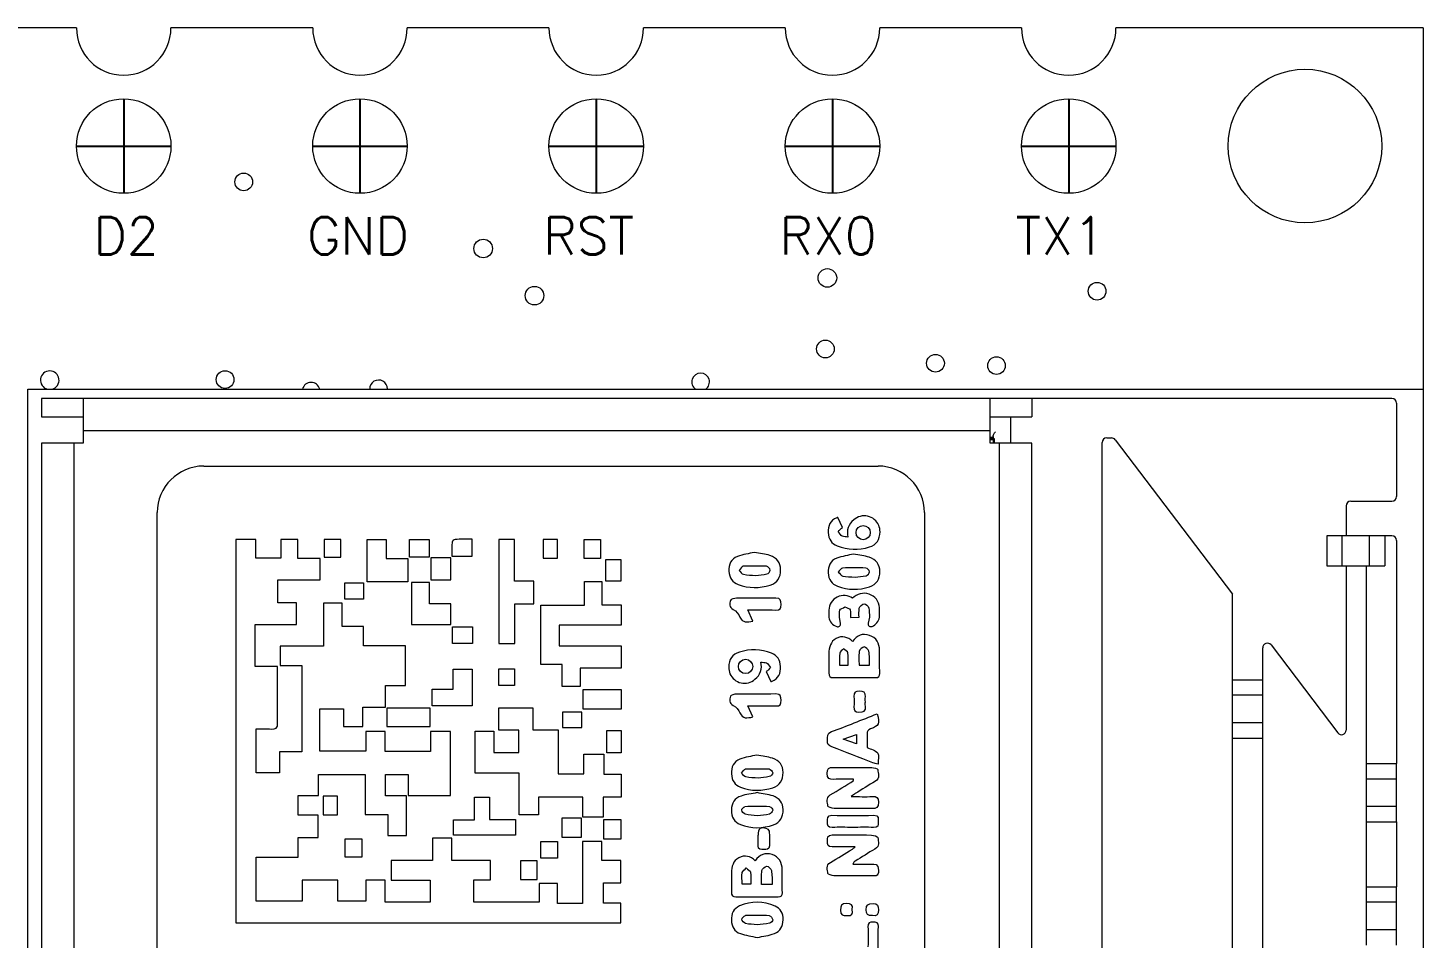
# Model space of a CAD drawing. Extents: x -2 to 108, y 0 to 44.
# Drawn here: x 70.45 to 107.95, y 19.99 to 44.45 of the extents above; entities that cross this region are included whole.
import ezdxf

# ---------------------------------------------------------------- set-up
doc = ezdxf.new("R2010")
doc.units = 0
doc.header["$LTSCALE"] = 5
doc.header["$MEASUREMENT"] = 0
doc.linetypes.add('CONTINU', pattern=[0])
for name, color, linetype in [('1', 1, 'CONTINUOUS'), ('2', 2, 'CONTINU'), ('3', 3, 'CONTINU')]:
    doc.layers.add(name, color=color, linetype=linetype)
doc.styles.add('ROMANS', font='romans')

msp = doc.modelspace()

# ---------------------------------------------------------------- linework, layer by layer
at = {"layer": '1', "linetype": 'CONTINUOUS', "lineweight": 15}
for p, q in [((70.45, 9.743), (70.45, 34.743)), ((70.45, 34.743), (107.95, 34.743)), ((80.113, 34.75), (80.112, 34.743)), ((97.436, 34.495), (70.811, 34.495)), ((70.811, 34.495), (70.811, 33.995)), ((71.936, 34.495), (71.936, 33.295)), ((96.311, 33.295), (96.311, 34.495)), ((97.436, 34.495), (97.436, 33.995)), ((107.111, 34.493), (97.436, 34.493)), ((107.236, 34.368), (107.236, 31.855)), ((70.811, 33.995), (71.936, 33.995)), ((96.311, 33.995), (97.436, 33.995)), ((96.858, 33.995), (96.858, 33.295)), ((96.311, 33.62), (71.936, 33.62)), ((96.391, 33.44), (96.311, 33.44)), ((96.391, 33.415), (96.311, 33.415)), ((96.391, 33.378), (96.311, 33.378)), ((96.391, 33.473), (96.391, 33.295)), ((96.43, 33.409), (96.391, 33.409)), ((96.43, 33.295), (96.43, 33.409)), ((99.448, 33.433), (99.576, 33.433)), ((99.676, 33.384), (102.825, 29.235)), ((71.936, 33.295), (70.811, 33.295)), ((70.811, 33.295), (70.811, 11.195)), ((71.686, 33.295), (71.686, 11.195)), ((97.436, 33.295), (96.311, 33.295)), ((96.561, 11.195), (96.561, 33.295)), ((97.436, 11.195), (97.436, 33.295)), ((99.323, 11.177), (99.323, 33.308)), ((75.175, 32.676), (93.3, 32.676)), ((105.879, 31.605), (105.879, 30.805)), ((106.004, 31.73), (107.111, 31.73)), ((73.925, 13.301), (73.925, 31.426)), ((92.343, 31.021), (92.219, 31.295)), ((94.55, 31.426), (94.55, 13.301)), ((107.111, 30.805), (105.363, 30.805)), ((105.363, 30.805), (105.363, 29.993)), ((105.775, 29.993), (105.775, 30.805)), ((106.513, 29.993), (106.513, 30.805)), ((106.925, 30.805), (106.925, 29.993)), ((76.575, 30.701), (76.038, 30.701)), ((76.038, 30.701), (76.038, 20.406)), ((76.575, 30.2), (76.575, 30.701)), ((77.245, 30.704), (77.245, 30.2)), ((77.706, 30.704), (77.245, 30.704)), ((77.706, 30.194), (77.706, 30.704)), ((78.861, 30.702), (78.413, 30.702)), ((78.413, 30.702), (78.413, 30.225)), ((78.861, 30.225), (78.861, 30.702)), ((79.573, 30.704), (80.081, 30.704)), ((79.573, 29.563), (79.573, 30.704)), ((80.081, 30.704), (80.081, 30.191)), ((80.709, 30.7), (81.235, 30.7)), ((80.709, 30.227), (80.709, 30.7)), ((81.235, 30.7), (81.235, 30.227)), ((82.395, 30.256), (82.395, 30.708)), ((83.53, 30.701), (83.111, 30.701)), ((83.111, 30.701), (83.111, 27.905)), ((83.53, 29.587), (83.53, 30.701)), ((84.683, 30.703), (84.295, 30.703)), ((84.295, 30.703), (84.295, 30.2)), ((84.683, 30.2), (84.683, 30.703)), ((85.399, 30.7), (85.842, 30.7)), ((85.399, 30.193), (85.399, 30.7)), ((85.842, 30.7), (85.842, 30.193)), ((107.236, 30.68), (107.236, 24.68)), ((77.245, 30.2), (76.575, 30.2)), ((78.306, 30.194), (77.706, 30.194)), ((78.306, 29.616), (78.306, 30.194)), ((78.413, 30.225), (78.861, 30.225)), ((80.081, 30.191), (80.658, 30.191)), ((80.658, 30.191), (80.658, 29.563)), ((81.235, 30.227), (80.709, 30.227)), ((81.816, 30.211), (81.284, 30.211)), ((81.284, 30.211), (81.284, 29.623)), ((81.816, 29.623), (81.816, 30.211)), ((81.845, 30.256), (82.395, 30.256)), ((84.295, 30.2), (84.683, 30.2)), ((85.842, 30.193), (85.399, 30.193)), ((86.393, 30.154), (85.979, 30.154)), ((85.979, 30.154), (85.979, 29.589)), ((86.393, 29.589), (86.393, 30.154)), ((105.363, 29.993), (106.925, 29.993)), ((105.879, 29.993), (105.879, 25.583)), ((106.425, 19.805), (106.425, 29.993)), ((77.17, 29.616), (78.306, 29.616)), ((77.17, 29.004), (77.17, 29.616)), ((78.964, 29.54), (79.466, 29.54)), ((78.964, 29.096), (78.964, 29.54)), ((79.466, 29.54), (79.466, 29.096)), ((80.658, 29.563), (79.573, 29.563)), ((80.763, 29.551), (80.763, 28.423)), ((81.241, 28.977), (81.241, 29.543)), ((81.284, 29.623), (81.816, 29.623)), ((84.045, 29.587), (83.53, 29.587)), ((84.045, 28.977), (84.045, 29.587)), ((85.414, 28.941), (85.414, 29.57)), ((85.414, 29.57), (85.875, 29.57)), ((85.875, 29.57), (85.875, 28.95)), ((85.979, 29.589), (86.393, 29.589)), ((77.672, 29.004), (77.17, 29.004)), ((77.672, 28.423), (77.672, 29.004)), ((78.399, 28.989), (78.399, 27.836)), ((78.894, 28.989), (78.399, 28.989)), ((78.894, 28.368), (78.894, 28.989)), ((79.466, 29.096), (78.964, 29.096)), ((81.814, 28.977), (81.241, 28.977)), ((81.814, 28.423), (81.814, 28.977)), ((83.538, 27.905), (83.538, 28.977)), ((83.538, 28.977), (84.045, 28.977)), ((84.241, 28.941), (85.414, 28.941)), ((84.241, 27.346), (84.241, 28.941)), ((85.875, 28.95), (86.392, 28.95)), ((86.392, 28.95), (86.392, 28.398)), ((102.825, 15.285), (102.825, 29.235)), ((89.937, 28.51), (89.803, 28.809)), ((92.292, 28.447), (92.261, 28.613)), ((92.556, 28.61), (92.789, 28.613)), ((93.07, 28.613), (93.035, 28.452)), ((93.34, 28.612), (93.34, 28.873)), ((76.56, 28.423), (77.672, 28.423)), ((76.56, 27.293), (76.56, 28.423)), ((79.471, 28.368), (78.894, 28.368)), ((79.471, 27.844), (79.471, 28.368)), ((80.763, 28.423), (81.814, 28.423)), ((81.863, 28.356), (82.396, 28.356)), ((81.863, 27.911), (81.863, 28.356)), ((82.396, 28.356), (82.396, 27.911)), ((86.392, 28.398), (84.732, 28.398)), ((84.732, 28.398), (84.732, 27.846)), ((77.226, 27.836), (77.226, 27.317)), ((78.399, 27.836), (77.226, 27.836)), ((80.6, 27.844), (79.471, 27.844)), ((80.6, 26.775), (80.6, 27.844)), ((82.396, 27.911), (81.863, 27.911)), ((83.111, 27.905), (83.538, 27.905)), ((84.732, 27.846), (86.394, 27.846)), ((86.394, 27.846), (86.394, 27.241)), ((103.638, 16.682), (103.638, 27.793)), ((103.862, 27.869), (105.655, 25.507)), ((77.158, 27.293), (76.56, 27.293)), ((77.226, 27.317), (77.814, 27.317)), ((77.814, 27.317), (77.814, 24.994)), ((81.882, 26.679), (81.882, 27.221)), ((81.882, 27.221), (82.393, 27.221)), ((82.393, 27.221), (82.393, 26.229)), ((83.105, 27.224), (83.525, 27.224)), ((83.105, 26.778), (83.105, 27.224)), ((83.525, 27.224), (83.525, 26.778)), ((84.813, 27.346), (84.241, 27.346)), ((84.813, 26.749), (84.813, 27.346)), ((86.394, 27.241), (85.298, 27.241)), ((85.298, 27.241), (85.298, 26.749)), ((90.296, 27.158), (90.421, 26.884)), ((92.264, 27.329), (92.497, 27.329)), ((92.789, 27.328), (93.073, 27.328)), ((80.061, 26.775), (80.6, 26.775)), ((80.061, 26.198), (80.061, 26.775)), ((81.315, 26.679), (81.882, 26.679)), ((81.315, 26.229), (81.315, 26.679)), ((83.525, 26.778), (83.105, 26.778)), ((85.298, 26.749), (84.813, 26.749)), ((85.371, 26.673), (86.395, 26.673)), ((85.371, 26.141), (85.371, 26.673)), ((86.395, 26.673), (86.395, 26.141)), ((102.825, 26.93), (103.638, 26.93)), ((103.638, 26.518), (102.825, 26.518)), ((78.3, 26.155), (78.931, 26.155)), ((78.3, 25.012), (78.3, 26.155)), ((78.931, 26.155), (78.931, 25.677)), ((79.45, 26.198), (80.061, 26.198)), ((79.45, 25.677), (79.45, 26.198)), ((81.265, 26.166), (80.096, 26.166)), ((80.096, 26.166), (80.096, 25.681)), ((81.265, 25.681), (81.265, 26.166)), ((82.393, 26.229), (81.315, 26.229)), ((83.11, 25.575), (83.11, 26.182)), ((83.11, 26.182), (84.021, 26.182)), ((84.021, 26.182), (84.021, 25.587)), ((84.816, 26.064), (84.816, 25.648)), ((85.337, 26.064), (84.816, 26.064)), ((85.337, 25.648), (85.337, 26.064)), ((86.395, 26.141), (85.371, 26.141)), ((89.937, 25.934), (89.803, 26.232)), ((76.589, 24.432), (76.589, 25.612)), ((78.931, 25.677), (79.45, 25.677)), ((79.53, 25.541), (79.53, 25.012)), ((80.053, 25.541), (79.53, 25.541)), ((80.053, 25.01), (80.053, 25.541)), ((80.096, 25.681), (81.265, 25.681)), ((81.268, 25.544), (81.268, 25.01)), ((81.812, 25.544), (81.268, 25.544)), ((81.812, 23.823), (81.812, 25.544)), ((82.473, 25.549), (82.976, 25.549)), ((82.473, 24.42), (82.473, 25.549)), ((82.976, 25.549), (82.976, 24.983)), ((83.642, 25.575), (83.11, 25.575)), ((83.642, 24.983), (83.642, 25.575)), ((84.021, 25.587), (84.701, 25.587)), ((84.701, 25.587), (84.701, 24.407)), ((84.816, 25.648), (85.337, 25.648)), ((86.006, 24.971), (86.006, 25.573)), ((86.006, 25.573), (86.392, 25.573)), ((86.392, 25.573), (86.392, 24.971)), ((103.638, 25.78), (102.825, 25.78)), ((92.365, 25.333), (92.72, 25.465)), ((92.72, 25.208), (92.365, 25.333)), ((92.72, 25.465), (92.72, 25.208)), ((102.825, 25.368), (103.638, 25.368)), ((77.216, 24.994), (77.216, 24.432)), ((77.814, 24.994), (77.216, 24.994)), ((79.53, 25.012), (78.3, 25.012)), ((81.268, 25.01), (80.053, 25.01)), ((82.976, 24.983), (83.642, 24.983)), ((85.394, 24.407), (85.394, 24.934)), ((85.394, 24.934), (85.933, 24.934)), ((85.933, 24.934), (85.933, 24.399)), ((86.392, 24.971), (86.006, 24.971)), ((77.216, 24.432), (76.589, 24.432)), ((78.264, 24.386), (79.514, 24.386)), ((78.264, 23.821), (78.264, 24.386)), ((79.514, 24.386), (79.514, 23.317)), ((80.065, 24.385), (80.669, 24.385)), ((80.065, 23.818), (80.065, 24.385)), ((80.669, 24.385), (80.669, 23.823)), ((83.653, 24.42), (82.473, 24.42)), ((83.653, 23.306), (83.653, 24.42)), ((84.701, 24.407), (85.394, 24.407)), ((85.933, 24.399), (86.392, 24.399)), ((86.392, 24.399), (86.392, 23.777)), ((106.425, 24.68), (107.238, 24.68)), ((107.238, 23.118), (107.238, 24.68)), ((92.644, 24.223), (92.638, 24.258)), ((106.425, 24.268), (107.238, 24.268)), ((77.718, 23.821), (78.264, 23.821)), ((77.718, 23.297), (77.718, 23.821)), ((78.77, 23.807), (78.385, 23.807)), ((78.385, 23.807), (78.385, 23.303)), ((78.77, 23.303), (78.77, 23.807)), ((80.625, 23.818), (80.065, 23.818)), ((80.625, 22.751), (80.625, 23.818)), ((80.669, 23.823), (81.812, 23.823)), ((82.458, 23.777), (82.86, 23.777)), ((82.458, 23.169), (82.458, 23.777)), ((82.86, 23.777), (82.86, 23.18)), ((85.367, 23.776), (84.176, 23.776)), ((84.176, 23.776), (84.176, 23.306)), ((85.367, 23.245), (85.367, 23.776)), ((86.392, 23.777), (85.911, 23.777)), ((85.911, 23.777), (85.911, 23.245)), ((78.249, 23.297), (77.718, 23.297)), ((78.249, 22.691), (78.249, 23.297)), ((78.385, 23.303), (78.77, 23.303)), ((79.514, 23.317), (80.121, 23.317)), ((80.121, 23.317), (80.121, 22.751)), ((84.176, 23.306), (83.653, 23.306)), ((107.238, 23.53), (106.425, 23.53)), ((81.886, 23.169), (82.458, 23.169)), ((81.886, 22.754), (81.886, 23.169)), ((82.86, 23.18), (83.554, 23.18)), ((83.554, 23.18), (83.554, 22.754)), ((84.813, 22.694), (84.813, 23.223)), ((84.813, 23.223), (85.32, 23.223)), ((85.32, 23.223), (85.32, 22.694)), ((85.911, 23.245), (85.367, 23.245)), ((85.922, 23.167), (85.922, 22.659)), ((86.393, 23.167), (85.922, 23.167)), ((86.393, 22.659), (86.393, 23.167)), ((106.425, 23.118), (107.238, 23.118)), ((107.236, 23.118), (107.236, 21.368)), ((77.715, 22.691), (78.249, 22.691)), ((77.715, 22.166), (77.715, 22.691)), ((79.438, 22.647), (78.966, 22.647)), ((78.966, 22.647), (78.966, 22.171)), ((79.438, 22.171), (79.438, 22.647)), ((80.121, 22.751), (80.625, 22.751)), ((81.327, 22.676), (81.327, 22.073)), ((81.846, 22.676), (81.327, 22.676)), ((81.846, 22.078), (81.846, 22.676)), ((83.554, 22.754), (81.886, 22.754)), ((84.238, 22.141), (84.238, 22.585)), ((84.238, 22.585), (84.682, 22.585)), ((84.682, 22.585), (84.682, 22.141)), ((85.32, 22.694), (84.813, 22.694)), ((85.354, 22.586), (85.354, 20.925)), ((85.878, 22.586), (85.354, 22.586)), ((85.878, 22.079), (85.878, 22.586)), ((85.922, 22.659), (86.393, 22.659)), ((76.586, 22.166), (77.715, 22.166)), ((76.586, 20.985), (76.586, 22.166)), ((78.966, 22.171), (79.438, 22.171)), ((84.682, 22.141), (84.238, 22.141)), ((80.211, 22.073), (80.211, 21.549)), ((81.327, 22.073), (80.211, 22.073)), ((82.888, 22.078), (81.846, 22.078)), ((82.888, 21.56), (82.888, 22.078)), ((84.135, 22.068), (83.688, 22.068)), ((83.688, 22.068), (83.688, 21.566)), ((84.135, 21.566), (84.135, 22.068)), ((86.391, 22.079), (85.878, 22.079)), ((86.391, 21.474), (86.391, 22.079)), ((77.824, 21.547), (77.824, 20.985)), ((78.778, 21.547), (77.824, 21.547)), ((78.778, 20.982), (78.778, 21.547)), ((79.53, 21.545), (79.53, 20.982)), ((80.05, 21.545), (79.53, 21.545)), ((80.05, 20.955), (80.05, 21.545)), ((80.211, 21.549), (81.266, 21.549)), ((81.266, 21.549), (81.266, 20.955)), ((82.44, 21.56), (82.888, 21.56)), ((82.44, 20.958), (82.44, 21.56)), ((83.688, 21.566), (84.135, 21.566)), ((84.196, 21.459), (84.196, 20.958)), ((84.686, 21.459), (84.196, 21.459)), ((84.686, 20.925), (84.686, 21.459)), ((85.918, 21.474), (86.391, 21.474)), ((85.918, 20.927), (85.918, 21.474)), ((89.88, 21.437), (89.646, 21.437)), ((90.455, 21.436), (90.171, 21.436)), ((106.425, 21.368), (107.238, 21.368)), ((107.238, 19.805), (107.238, 21.368)), ((77.824, 20.985), (76.586, 20.985)), ((79.53, 20.982), (78.778, 20.982)), ((81.266, 20.955), (80.05, 20.955)), ((84.196, 20.958), (82.44, 20.958)), ((85.354, 20.925), (84.686, 20.925)), ((86.391, 20.927), (85.918, 20.927)), ((86.391, 20.406), (86.391, 20.927)), ((107.238, 20.955), (106.425, 20.955)), ((76.038, 20.406), (86.391, 20.406)), ((107.238, 20.218), (106.425, 20.218))]:
    msp.add_line(p, q, dxfattribs=at)
for centre, radius in [((104.775, 41.275), 2.064), ((82.688, 38.521), 0.25), ((91.938, 37.731), 0.25), ((84.067, 37.255), 0.25), ((99.188, 37.375), 0.238), ((91.884, 35.822), 0.238), ((94.844, 35.438), 0.238), ((96.484, 35.375), 0.237), ((75.75, 35), 0.238), ((92.9, 30.888), 0.192), ((89.739, 27.291), 0.192)]:
    msp.add_circle(centre, radius, dxfattribs=at)
for centre, radius, start, end in [((71.037, 34.984), 0.25, 285.0905, 254.9095), ((78.062, 34.688), 0.238, 13.4201, 166.5799), ((79.875, 34.75), 0.238, 0, 181.7804), ((88.531, 34.938), 0.238, 304.8608, 235.1392), ((107.111, 34.368), 0.125, 0, 90), ((99.448, 33.308), 0.125, 90, 180), ((99.576, 33.308), 0.125, 37.1997, 90), ((75.175, 31.426), 1.25, 90, 180), ((93.3, 31.426), 1.25, 0, 90), ((106.004, 31.605), 0.125, 90, 180), ((107.111, 31.855), 0.125, 270, 0), ((92.9, 30.888), 0.425, 126.3894, 196.2983), ((92.931, 30.917), 0.422, 23.1793, 132.1686), ((107.111, 30.68), 0.125, 360, 90), ((92.924, 28.841), 0.417, 4.2911, 137.5877), ((92.381, 28.799), 0.4, 53.9536, 178.9243), ((92.273, 28.647), 0.294, 187.1268, 253.4383), ((93.003, 28.684), 0.345, 293.316, 347.8819), ((92.219, 28.433), 0.075, 246.6232, 10.651), ((93.108, 28.436), 0.075, 167.6161, 294.8064), ((103.763, 27.793), 0.125, 37.1997, 180), ((89.739, 27.291), 0.425, 306.3894, 16.2983), ((89.708, 27.262), 0.422, 203.1793, 312.1686), ((105.754, 25.583), 0.125, 217.1997, 0), ((90.066, 14.445), 9.083, 87.9697, 92.19), ((90.034, 13.472), 7.129, 87.2033, 92.3865)]:
    msp.add_arc(centre, radius, start, end, dxfattribs=at)
for points, knots in [([(96.391, 33.473), (96.391, 33.483), (96.395, 33.497), (96.401, 33.511), (96.409, 33.527), (96.42, 33.546), (96.432, 33.565), (96.439, 33.575), (96.446, 33.586), (96.453, 33.597)], [0, 0, 0, 0, 0.00002555635, 0.00002555635, 0.00002555635, 0.00005552597, 0.00005552597, 0.00005552597, 0.0000718544, 0.0000718544, 0.0000718544, 0.0000718544]), ([(92.219, 31.295), (92.208, 31.292), (92.198, 31.288), (92.188, 31.284), (92.018, 31.219), (91.95, 31.07), (91.96, 30.889)], [4.932197, 4.932197, 4.932197, 4.932197, 5, 5, 5, 6, 6, 6, 6]), ([(92.205, 30.532), (92.488, 30.418), (92.778, 30.414), (93.067, 30.502), (93.258, 30.56), (93.352, 30.706), (93.353, 30.971), (93.342, 31.031), (93.319, 31.084)], [0, 0, 0, 0, 1, 1, 1, 2, 2, 2.330765, 2.330765, 2.330765, 2.330765]), ([(81.931, 30.705), (81.901, 30.703), (81.851, 30.661), (81.841, 30.509), (81.845, 30.381), (81.845, 30.256)], [2, 2, 2, 2, 3, 3, 7.875817, 7.875817, 7.875817, 7.875817]), ([(89.972, 30.356), (89.833, 30.323), (89.67, 30.302), (89.521, 30.245), (89.35, 30.18), (89.282, 30.031), (89.292, 29.85)], [4, 4, 4, 4, 5, 5, 5, 6, 6, 6, 6]), ([(89.541, 29.495), (89.826, 29.386), (90.116, 29.387), (90.403, 29.48), (90.593, 29.541), (90.685, 29.689), (90.679, 30.075), (90.585, 30.213), (90.393, 30.273)], [0, 0, 0, 0, 1, 1, 1, 2, 2, 2.943307, 2.943307, 2.943307, 2.943307]), ([(92.64, 30.31), (92.501, 30.277), (92.337, 30.255), (92.188, 30.198), (92.018, 30.133), (91.95, 29.984), (91.96, 29.803)], [4, 4, 4, 4, 5, 5, 5, 6, 6, 6, 6]), ([(92.208, 29.448), (92.493, 29.34), (92.783, 29.34), (93.07, 29.433), (93.26, 29.494), (93.352, 29.642), (93.347, 30.028), (93.252, 30.167), (93.06, 30.226)], [0, 0, 0, 0, 1, 1, 1, 2, 2, 2.943307, 2.943307, 2.943307, 2.943307]), ([(90.55, 28.806), (90.671, 28.802), (90.696, 28.85), (90.69, 29.059), (90.69, 29.133), (90.2, 29.122), (89.849, 29.13), (89.498, 29.124)], [4, 4, 4, 4, 5, 5, 5.942224, 5.942224, 8.335907, 8.335907, 8.335907, 8.335907]), ([(89.41, 28.819), (89.485, 28.779), (89.556, 28.699), (89.589, 28.62), (89.66, 28.452), (89.778, 28.481), (89.937, 28.51)], [0, 0, 0, 0, 1, 1, 1, 2, 2, 2, 2]), ([(91.981, 28.806), (91.981, 28.803), (91.981, 28.799), (91.981, 28.795), (91.98, 28.734), (91.98, 28.672), (91.981, 28.61)], [6.9780014, 6.9780014, 6.9780014, 6.9780014, 7, 7, 7, 7.3558761, 7.3558761, 7.3558761, 7.3558761]), ([(92.617, 27.961), (92.484, 28.085), (92.337, 28.128), (92.177, 28.043), (92.018, 27.958), (91.981, 27.802), (91.979, 27.637), (91.977, 27.463), (91.981, 27.29), (91.978, 27.116)], [5, 5, 5, 5, 6, 6, 6, 7, 7, 7, 8, 8, 8, 8]), ([(90.434, 27.647), (90.151, 27.761), (89.861, 27.765), (89.573, 27.677), (89.382, 27.619), (89.287, 27.473), (89.286, 27.208), (89.297, 27.148), (89.32, 27.096)], [0, 0, 0, 0, 1, 1, 1, 2, 2, 2.330765, 2.330765, 2.330765, 2.330765]), ([(92.094, 26.991), (92.474, 26.993), (92.855, 26.993), (93.236, 26.991), (93.316, 26.991), (93.348, 27.025), (93.346, 27.104), (93.341, 27.307), (93.336, 27.509), (93.34, 27.711)], [0, 0, 0, 0, 1, 1, 1, 2, 2, 2, 3, 3, 3, 3]), ([(76.589, 25.612), (76.729, 25.612), (76.86, 25.619), (76.989, 25.61), (77.117, 25.6), (77.169, 25.635), (77.15, 26.011), (77.158, 26.248), (77.158, 26.749), (77.158, 27.013), (77.158, 27.293)], [84, 84, 84, 84, 85, 85, 85, 86, 86, 87.685661, 87.685661, 89.568168, 89.568168, 89.568168, 89.568168]), ([(90.421, 26.884), (90.431, 26.888), (90.441, 26.891), (90.451, 26.895), (90.621, 26.961), (90.689, 27.109), (90.679, 27.291)], [4.932197, 4.932197, 4.932197, 4.932197, 5, 5, 5, 6, 6, 6, 6]), ([(92.802, 26.626), (92.691, 26.626), (92.642, 26.597), (92.652, 26.48), (92.66, 26.389), (92.659, 26.297), (92.652, 26.207)], [4, 4, 4, 4, 5, 5, 5, 6, 6, 6, 6]), ([(90.55, 26.23), (90.671, 26.225), (90.696, 26.274), (90.69, 26.483), (90.69, 26.556), (90.2, 26.545), (89.849, 26.553), (89.498, 26.548)], [4, 4, 4, 4, 5, 5, 5.942224, 5.942224, 8.335907, 8.335907, 8.335907, 8.335907]), ([(92.788, 26.064), (92.912, 26.062), (92.983, 26.087), (92.96, 26.228), (92.953, 26.266), (92.959, 26.305), (92.959, 26.343)], [0, 0, 0, 0, 1, 1, 1, 2, 2, 2, 2]), ([(89.41, 26.243), (89.485, 26.203), (89.556, 26.123), (89.589, 26.044), (89.66, 25.875), (89.778, 25.905), (89.937, 25.934)], [0, 0, 0, 0, 1, 1, 1, 2, 2, 2, 2]), ([(92.06, 25.127), (91.968, 25.161), (91.929, 25.209), (91.938, 25.308), (91.946, 25.401), (91.922, 25.492), (92.05, 25.539), (92.458, 25.691), (92.862, 25.856), (93.278, 26.019)], [1, 1, 1, 1, 2, 2, 2, 3, 3, 3, 4, 4, 4, 4]), ([(90.038, 24.91), (89.899, 24.877), (89.736, 24.856), (89.587, 24.798), (89.417, 24.733), (89.349, 24.585), (89.359, 24.403)], [4, 4, 4, 4, 5, 5, 5, 6, 6, 6, 6]), ([(89.607, 24.048), (89.892, 23.94), (90.182, 23.94), (90.469, 24.033), (90.659, 24.095), (90.751, 24.242), (90.746, 24.629), (90.651, 24.767), (90.459, 24.826)], [0, 0, 0, 0, 1, 1, 1, 2, 2, 2.943307, 2.943307, 2.943307, 2.943307]), ([(92.109, 24.256), (91.989, 24.251), (91.935, 24.281), (91.935, 24.544), (91.975, 24.581), (92.101, 24.579), (92.444, 24.571), (92.787, 24.579), (93.129, 24.574), (93.188, 24.573), (93.296, 24.54), (93.296, 24.521)], [8, 8, 8, 8, 9.042985, 9.042985, 10.042985, 10.042985, 10.042985, 11.042985, 11.042985, 11.042985, 12.042985, 12.042985, 12.042985, 12.042985]), ([(93.296, 24.521), (93.296, 24.415), (93.363, 24.288), (93.229, 24.207), (93.047, 24.099), (92.867, 23.987), (92.686, 23.875)], [6, 6, 6, 6, 7, 7, 7, 8, 8, 8, 8]), ([(91.952, 23.538), (91.94, 23.639), (91.89, 23.762), (92.016, 23.838), (92.225, 23.966), (92.435, 24.094), (92.644, 24.223)], [14, 14, 14, 14, 15, 15, 15, 16, 16, 16, 16]), ([(89.358, 23.431), (89.356, 23.248), (89.432, 23.108), (89.602, 23.044), (89.895, 22.932), (90.196, 22.931), (90.491, 23.036), (90.669, 23.1), (90.753, 23.251), (90.743, 23.62), (90.653, 23.757), (90.477, 23.812)], [3, 3, 3, 3, 4, 4, 4, 5, 5, 5, 6, 6, 6.903298, 6.903298, 6.903298, 6.903298]), ([(92.577, 23.794), (92.791, 23.794), (92.966, 23.787), (93.142, 23.796), (93.262, 23.802), (93.311, 23.776), (93.312, 23.64), (93.312, 23.498), (93.259, 23.47), (93.132, 23.473), (92.794, 23.48), (92.456, 23.473), (92.119, 23.478), (92.06, 23.479), (91.956, 23.511), (91.952, 23.538)], [0, 0, 0, 0, 1, 1, 1, 2, 2, 2, 3, 3, 3, 4, 4, 4, 5, 5, 5, 5]), ([(92.684, 22.445), (92.453, 22.445), (92.261, 22.451), (92.068, 22.443), (91.949, 22.439), (91.935, 22.499), (91.938, 22.595)], [7, 7, 7, 7, 8, 8, 8, 9, 9, 9, 9]), ([(91.938, 22.595), (91.94, 22.689), (91.936, 22.767), (92.422, 22.76), (92.774, 22.767), (93.186, 22.759), (93.295, 22.718), (93.296, 22.691)], [4, 4, 4, 4, 6.232439, 6.232439, 12.131583, 12.131583, 13.131583, 13.131583, 13.131583, 13.131583]), ([(93.296, 22.691), (93.301, 22.586), (93.36, 22.461), (93.218, 22.383), (93.036, 22.283), (92.863, 22.168), (92.687, 22.059), (92.664, 22.044), (92.642, 22.027), (92.623, 21.981)], [1, 1, 1, 1, 2, 2, 2, 3, 3, 3, 4, 4, 4, 4]), ([(89.999, 22.069), (89.866, 22.192), (89.719, 22.236), (89.56, 22.151), (89.4, 22.065), (89.364, 21.91), (89.361, 21.745), (89.359, 21.571), (89.363, 21.398), (89.36, 21.224)], [5, 5, 5, 5, 6, 6, 6, 7, 7, 7, 8, 8, 8, 8]), ([(90.38, 22.475), (90.382, 22.361), (90.3, 22.374), (90.229, 22.375), (90.161, 22.376), (90.075, 22.354), (90.075, 22.47)], [5, 5, 5, 5, 6, 6, 6, 7, 7, 7, 7]), ([(91.95, 21.724), (91.948, 21.826), (91.887, 21.946), (92.019, 22.023), (92.219, 22.139), (92.414, 22.263), (92.611, 22.385)], [10, 10, 10, 10, 11, 11, 11, 12, 12, 12, 12]), ([(89.476, 21.099), (89.857, 21.101), (90.237, 21.101), (90.618, 21.099), (90.698, 21.099), (90.73, 21.133), (90.728, 21.212), (90.724, 21.415), (90.719, 21.617), (90.722, 21.819)], [0, 0, 0, 0, 1, 1, 1, 2, 2, 2, 3, 3, 3, 3]), ([(93.103, 21.982), (93.221, 21.985), (93.31, 21.991), (93.313, 21.817), (93.316, 21.627), (93.204, 21.664), (93.098, 21.663)], [14, 14, 14, 14, 15, 15, 15, 16, 16, 16, 16]), ([(89.58, 20.856), (89.418, 20.786), (89.351, 20.645), (89.358, 20.469), (89.365, 20.299), (89.44, 20.167), (89.601, 20.112), (89.745, 20.063), (89.898, 20.041), (90.053, 20.006)], [1, 1, 1, 1, 2, 2, 2, 3, 3, 3, 4, 4, 4, 4]), ([(92.984, 20.752), (92.979, 20.894), (93.041, 20.915), (93.165, 20.919), (93.301, 20.922), (93.305, 20.854), (93.309, 20.751)], [0, 0, 0, 0, 1, 1, 1, 2, 2, 2, 2]), ([(92.067, 19.438), (92.443, 19.444), (92.819, 19.443), (93.196, 19.438), (93.29, 19.437), (93.308, 19.48), (93.307, 19.561), (93.304, 19.807), (93.302, 20.053), (93.308, 20.299), (93.311, 20.409), (93.257, 20.423), (93.166, 20.424), (93.068, 20.426), (93.025, 20.397), (93.029, 20.293), (93.035, 20.121), (93.03, 19.948), (93.03, 19.758)], [0, 0, 0, 0, 1, 1, 1, 2, 2, 2, 3, 3, 3, 4, 4, 4, 5, 5, 5, 6, 6, 6, 6])]:
    msp.add_open_spline(points, degree=3, knots=knots, dxfattribs=at)
for points in [[(91.96, 30.889), (91.968, 30.714), (92.052, 30.592), (92.205, 30.532)], [(92.232, 30.912), (92.269, 30.95), (92.304, 31.019), (92.343, 31.021)], [(92.337, 30.794), (92.293, 30.809), (92.266, 30.871), (92.232, 30.912)], [(92.492, 30.769), (92.438, 30.774), (92.387, 30.781), (92.337, 30.794)], [(82.395, 30.708), (82.228, 30.708), (82.079, 30.712), (81.931, 30.705)], [(90.393, 30.273), (90.266, 30.312), (90.132, 30.326), (89.972, 30.356)], [(93.06, 30.226), (92.934, 30.265), (92.799, 30.279), (92.64, 30.31)], [(89.292, 29.85), (89.302, 29.675), (89.387, 29.554), (89.541, 29.495)], [(89.676, 29.982), (89.637, 29.98), (89.601, 29.911), (89.564, 29.873)], [(89.564, 29.873), (89.603, 29.836), (89.638, 29.778), (89.683, 29.768)], [(90.306, 29.982), (90.096, 29.992), (89.885, 29.993), (89.676, 29.982)], [(89.683, 29.768), (89.785, 29.746), (89.892, 29.748), (90.019, 29.738)], [(90.019, 29.738), (90.104, 29.748), (90.21, 29.752), (90.312, 29.777)], [(90.403, 29.88), (90.401, 29.918), (90.343, 29.98), (90.306, 29.982)], [(90.312, 29.777), (90.351, 29.787), (90.406, 29.847), (90.403, 29.88)], [(91.96, 29.803), (91.969, 29.628), (92.054, 29.507), (92.208, 29.448)], [(92.343, 29.936), (92.304, 29.934), (92.269, 29.864), (92.232, 29.826)], [(92.232, 29.826), (92.271, 29.79), (92.305, 29.731), (92.35, 29.721)], [(92.973, 29.935), (92.764, 29.945), (92.553, 29.946), (92.343, 29.936)], [(92.35, 29.721), (92.452, 29.699), (92.56, 29.701), (92.686, 29.692)], [(92.686, 29.692), (92.771, 29.701), (92.878, 29.705), (92.979, 29.73)], [(93.071, 29.834), (93.068, 29.871), (93.01, 29.934), (92.973, 29.935)], [(92.979, 29.73), (93.018, 29.74), (93.073, 29.8), (93.071, 29.834)], [(81.177, 29.551), (81.042, 29.552), (80.908, 29.551), (80.763, 29.551)], [(81.241, 29.543), (81.213, 29.546), (81.195, 29.551), (81.177, 29.551)], [(89.333, 29.066), (89.312, 28.981), (89.29, 28.883), (89.41, 28.819)], [(89.498, 29.124), (89.44, 29.123), (89.341, 29.098), (89.333, 29.066)], [(92.269, 28.806), (92.29, 28.847), (92.361, 28.862), (92.409, 28.889)], [(92.409, 28.889), (92.458, 28.864), (92.533, 28.851), (92.553, 28.812)], [(92.795, 28.857), (92.803, 28.906), (92.878, 28.971), (92.927, 28.975)], [(92.927, 28.975), (92.967, 28.979), (93.042, 28.908), (93.051, 28.86)], [(89.803, 28.809), (90.062, 28.809), (90.306, 28.815), (90.55, 28.806)], [(92.261, 28.613), (92.259, 28.679), (92.259, 28.743), (92.269, 28.806)], [(92.553, 28.812), (92.562, 28.747), (92.56, 28.68), (92.556, 28.61)], [(92.789, 28.613), (92.786, 28.695), (92.784, 28.777), (92.795, 28.857)], [(93.051, 28.86), (93.067, 28.781), (93.068, 28.7), (93.07, 28.613)], [(93.071, 28.126), (92.89, 28.189), (92.73, 28.131), (92.617, 27.961)], [(93.34, 27.711), (93.343, 27.923), (93.252, 28.064), (93.071, 28.126)], [(92.376, 27.768), (92.338, 27.727), (92.276, 27.69), (92.269, 27.645)], [(92.492, 27.653), (92.484, 27.697), (92.416, 27.73), (92.376, 27.768)], [(92.927, 27.814), (92.878, 27.81), (92.803, 27.744), (92.795, 27.696)], [(93.051, 27.699), (93.042, 27.747), (92.967, 27.818), (92.927, 27.814)], [(90.147, 27.41), (90.201, 27.405), (90.252, 27.398), (90.302, 27.385)], [(90.302, 27.385), (90.346, 27.371), (90.373, 27.308), (90.408, 27.267)], [(90.679, 27.291), (90.671, 27.465), (90.588, 27.587), (90.434, 27.647)], [(92.269, 27.645), (92.253, 27.544), (92.264, 27.438), (92.264, 27.329)], [(92.497, 27.329), (92.497, 27.445), (92.509, 27.552), (92.492, 27.653)], [(92.795, 27.696), (92.776, 27.577), (92.789, 27.452), (92.789, 27.328)], [(93.073, 27.328), (93.067, 27.463), (93.074, 27.584), (93.051, 27.699)], [(90.408, 27.267), (90.371, 27.229), (90.335, 27.16), (90.296, 27.158)], [(91.978, 27.116), (91.976, 27.033), (92.005, 26.991), (92.094, 26.991)], [(92.959, 26.473), (92.975, 26.596), (92.918, 26.627), (92.802, 26.626)], [(89.333, 26.489), (89.312, 26.405), (89.29, 26.307), (89.41, 26.243)], [(89.498, 26.548), (89.44, 26.547), (89.341, 26.521), (89.333, 26.489)], [(92.959, 26.343), (92.959, 26.387), (92.954, 26.43), (92.959, 26.473)], [(89.803, 26.232), (90.062, 26.232), (90.306, 26.239), (90.55, 26.23)], [(92.652, 26.207), (92.644, 26.102), (92.678, 26.065), (92.788, 26.064)], [(93.278, 26.019), (93.348, 25.743), (93.33, 25.702), (93.098, 25.612)], [(93.098, 25.612), (93.028, 25.585), (93.003, 25.55), (93.007, 25.476)], [(93.163, 24.705), (92.795, 24.845), (92.429, 24.99), (92.06, 25.127)], [(93.007, 25.476), (93.013, 25.356), (93.008, 25.235), (93.008, 25.115)], [(90.459, 24.826), (90.333, 24.866), (90.198, 24.879), (90.038, 24.91)], [(93.008, 25.115), (93.108, 25.065), (93.232, 25.038), (93.29, 24.961)], [(93.29, 24.961), (93.335, 24.901), (93.299, 24.779), (93.299, 24.667)], [(89.359, 24.403), (89.368, 24.228), (89.453, 24.107), (89.607, 24.048)], [(89.631, 24.426), (89.668, 24.465), (89.703, 24.534), (89.742, 24.536)], [(89.749, 24.321), (89.704, 24.331), (89.67, 24.39), (89.631, 24.426)], [(89.742, 24.536), (89.952, 24.546), (90.163, 24.545), (90.372, 24.536)], [(90.372, 24.536), (90.409, 24.534), (90.467, 24.471), (90.469, 24.434)], [(90.469, 24.434), (90.472, 24.4), (90.417, 24.34), (90.378, 24.33)], [(93.299, 24.667), (93.242, 24.682), (93.202, 24.69), (93.163, 24.705)], [(90.085, 24.292), (89.959, 24.301), (89.851, 24.299), (89.749, 24.321)], [(90.378, 24.33), (90.276, 24.305), (90.17, 24.302), (90.085, 24.292)], [(92.638, 24.258), (92.462, 24.258), (92.285, 24.263), (92.109, 24.256)], [(89.617, 23.808), (89.454, 23.753), (89.36, 23.616), (89.358, 23.431)], [(90.053, 23.9), (89.905, 23.87), (89.755, 23.855), (89.617, 23.808)], [(90.477, 23.812), (90.342, 23.855), (90.198, 23.871), (90.053, 23.9)], [(92.686, 23.875), (92.659, 23.859), (92.635, 23.837), (92.577, 23.794)], [(89.637, 23.428), (89.632, 23.456), (89.688, 23.521), (89.719, 23.522)], [(89.727, 23.323), (89.688, 23.332), (89.643, 23.388), (89.637, 23.428)], [(90.057, 23.279), (89.943, 23.293), (89.833, 23.298), (89.727, 23.323)], [(90.38, 23.324), (90.274, 23.298), (90.164, 23.293), (90.057, 23.279)], [(90.47, 23.429), (90.464, 23.389), (90.418, 23.333), (90.38, 23.324)], [(90.388, 23.523), (90.418, 23.522), (90.474, 23.457), (90.47, 23.429)], [(91.939, 23.117), (91.944, 23.201), (91.918, 23.294), (92.06, 23.292)], [(92.06, 23.292), (92.436, 23.287), (92.812, 23.287), (93.188, 23.292)], [(93.188, 23.292), (93.333, 23.295), (93.301, 23.199), (93.307, 23.116)], [(90.317, 22.931), (90.156, 22.991), (90.075, 22.933), (90.075, 22.759)], [(90.317, 22.931), (90.346, 22.92), (90.375, 22.869), (90.377, 22.835)], [(92.068, 22.965), (91.949, 22.96), (91.932, 23.021), (91.939, 23.117)], [(92.617, 22.967), (92.434, 22.967), (92.251, 22.973), (92.068, 22.965)], [(93.181, 22.965), (92.994, 22.974), (92.805, 22.967), (92.617, 22.967)], [(93.307, 23.116), (93.313, 23.024), (93.305, 22.959), (93.181, 22.965)], [(90.075, 22.658), (90.075, 22.691), (90.075, 22.725), (90.075, 22.759)], [(90.075, 22.47), (90.075, 22.533), (90.075, 22.595), (90.075, 22.658)], [(90.377, 22.835), (90.384, 22.715), (90.378, 22.595), (90.38, 22.475)], [(90.453, 22.234), (90.272, 22.297), (90.112, 22.239), (89.999, 22.069)], [(90.722, 21.819), (90.726, 22.031), (90.634, 22.172), (90.453, 22.234)], [(92.611, 22.385), (92.627, 22.394), (92.64, 22.408), (92.684, 22.445)], [(89.646, 21.437), (89.646, 21.546), (89.635, 21.652), (89.651, 21.753)], [(89.651, 21.753), (89.658, 21.798), (89.721, 21.835), (89.758, 21.876)], [(89.758, 21.876), (89.798, 21.838), (89.867, 21.805), (89.874, 21.761)], [(89.874, 21.761), (89.891, 21.66), (89.88, 21.553), (89.88, 21.437)], [(90.171, 21.436), (90.171, 21.56), (90.159, 21.685), (90.178, 21.804)], [(90.178, 21.804), (90.185, 21.852), (90.26, 21.918), (90.309, 21.922)], [(90.309, 21.922), (90.349, 21.925), (90.424, 21.854), (90.433, 21.807)], [(90.433, 21.807), (90.456, 21.692), (90.449, 21.571), (90.455, 21.436)], [(92.623, 21.981), (92.783, 21.981), (92.943, 21.978), (93.103, 21.982)], [(92.114, 21.666), (92.056, 21.667), (91.95, 21.703), (91.95, 21.724)], [(93.098, 21.663), (92.77, 21.662), (92.442, 21.66), (92.114, 21.666)], [(89.36, 21.224), (89.359, 21.141), (89.387, 21.098), (89.476, 21.099)], [(90.532, 20.854), (90.22, 20.989), (89.892, 20.99), (89.58, 20.856)], [(90.748, 20.479), (90.754, 20.657), (90.676, 20.791), (90.532, 20.854)], [(92.289, 20.746), (92.283, 20.601), (92.359, 20.601), (92.467, 20.596)], [(92.449, 20.918), (92.314, 20.921), (92.294, 20.863), (92.289, 20.746)], [(92.608, 20.758), (92.637, 20.892), (92.569, 20.916), (92.449, 20.918)], [(92.467, 20.596), (92.596, 20.589), (92.63, 20.643), (92.608, 20.758)], [(93.15, 20.603), (93.018, 20.577), (92.988, 20.634), (92.984, 20.752)], [(93.309, 20.751), (93.314, 20.623), (93.272, 20.568), (93.15, 20.603)], [(89.637, 20.497), (89.632, 20.523), (89.7, 20.593), (89.737, 20.595)], [(89.74, 20.384), (89.697, 20.395), (89.646, 20.453), (89.637, 20.497)], [(90.06, 20.35), (89.939, 20.361), (89.837, 20.36), (89.74, 20.384)], [(90.382, 20.391), (90.271, 20.367), (90.155, 20.361), (90.06, 20.35)], [(90.382, 20.592), (90.415, 20.591), (90.463, 20.524), (90.469, 20.483)], [(90.469, 20.483), (90.473, 20.456), (90.419, 20.398), (90.382, 20.391)], [(90.514, 20.114), (90.673, 20.172), (90.743, 20.31), (90.748, 20.479)], [(90.053, 20.006), (90.209, 20.041), (90.368, 20.061), (90.514, 20.114)]]:
    msp.add_open_spline(points, degree=3, dxfattribs=at)
at = {"layer": '2'}
for p, q in [((73.025, 42.545), (73.025, 40.005)), ((79.375, 42.545), (79.375, 40.005)), ((85.725, 42.545), (85.725, 40.005)), ((92.075, 42.545), (92.075, 40.005)), ((98.425, 42.545), (98.425, 40.005)), ((71.755, 41.275), (74.295, 41.275)), ((78.105, 41.275), (80.645, 41.275)), ((84.455, 41.275), (86.995, 41.275)), ((90.805, 41.275), (93.345, 41.275)), ((97.155, 41.275), (99.695, 41.275))]:
    msp.add_line(p, q, dxfattribs=at)
at = {"layer": '2', "linetype": 'CONTINUOUS', "lineweight": 15}
for centre, radius in [((73.025, 41.275), 1.27), ((79.375, 41.275), 1.27), ((85.725, 41.275), 1.27), ((92.075, 41.275), 1.27), ((98.425, 41.275), 1.27), ((76.25, 40.312), 0.238)]:
    msp.add_circle(centre, radius, dxfattribs=at)
at = {"layer": '3', "linetype": 'CONTINUOUS', "lineweight": 15}
for p, q in [((71.755, 44.45), (67.945, 44.45)), ((78.105, 44.45), (74.295, 44.45)), ((84.455, 44.45), (80.645, 44.45)), ((90.805, 44.45), (86.995, 44.45)), ((97.155, 44.45), (93.345, 44.45)), ((107.95, 44.45), (99.695, 44.45)), ((107.95, 44.45), (107.95, 0))]:
    msp.add_line(p, q, dxfattribs=at)
for centre in [(73.025, 44.45), (79.375, 44.45), (85.725, 44.45), (92.075, 44.45), (98.425, 44.45)]:
    msp.add_arc(centre, 1.27, 180, 0, dxfattribs=at)

# ---------------------------------------------------------------- texts
at = {"layer": '1', "char_height": 1, "attachment_point": 1, "style": 'ROMANS'}
for s, insert in [('D2', (72.209, 39.365)), ('GND', (77.951, 39.365)), ('RST', (84.301, 39.365)), ('RX0', (90.651, 39.365)), ('TX1', (97.001, 39.365))]:
    msp.add_mtext_dynamic_manual_height_columns(s, width=4.87926, gutter_width=5, heights=[0], dxfattribs=dict(at, insert=insert))

doc.saveas('drawing.dxf')
